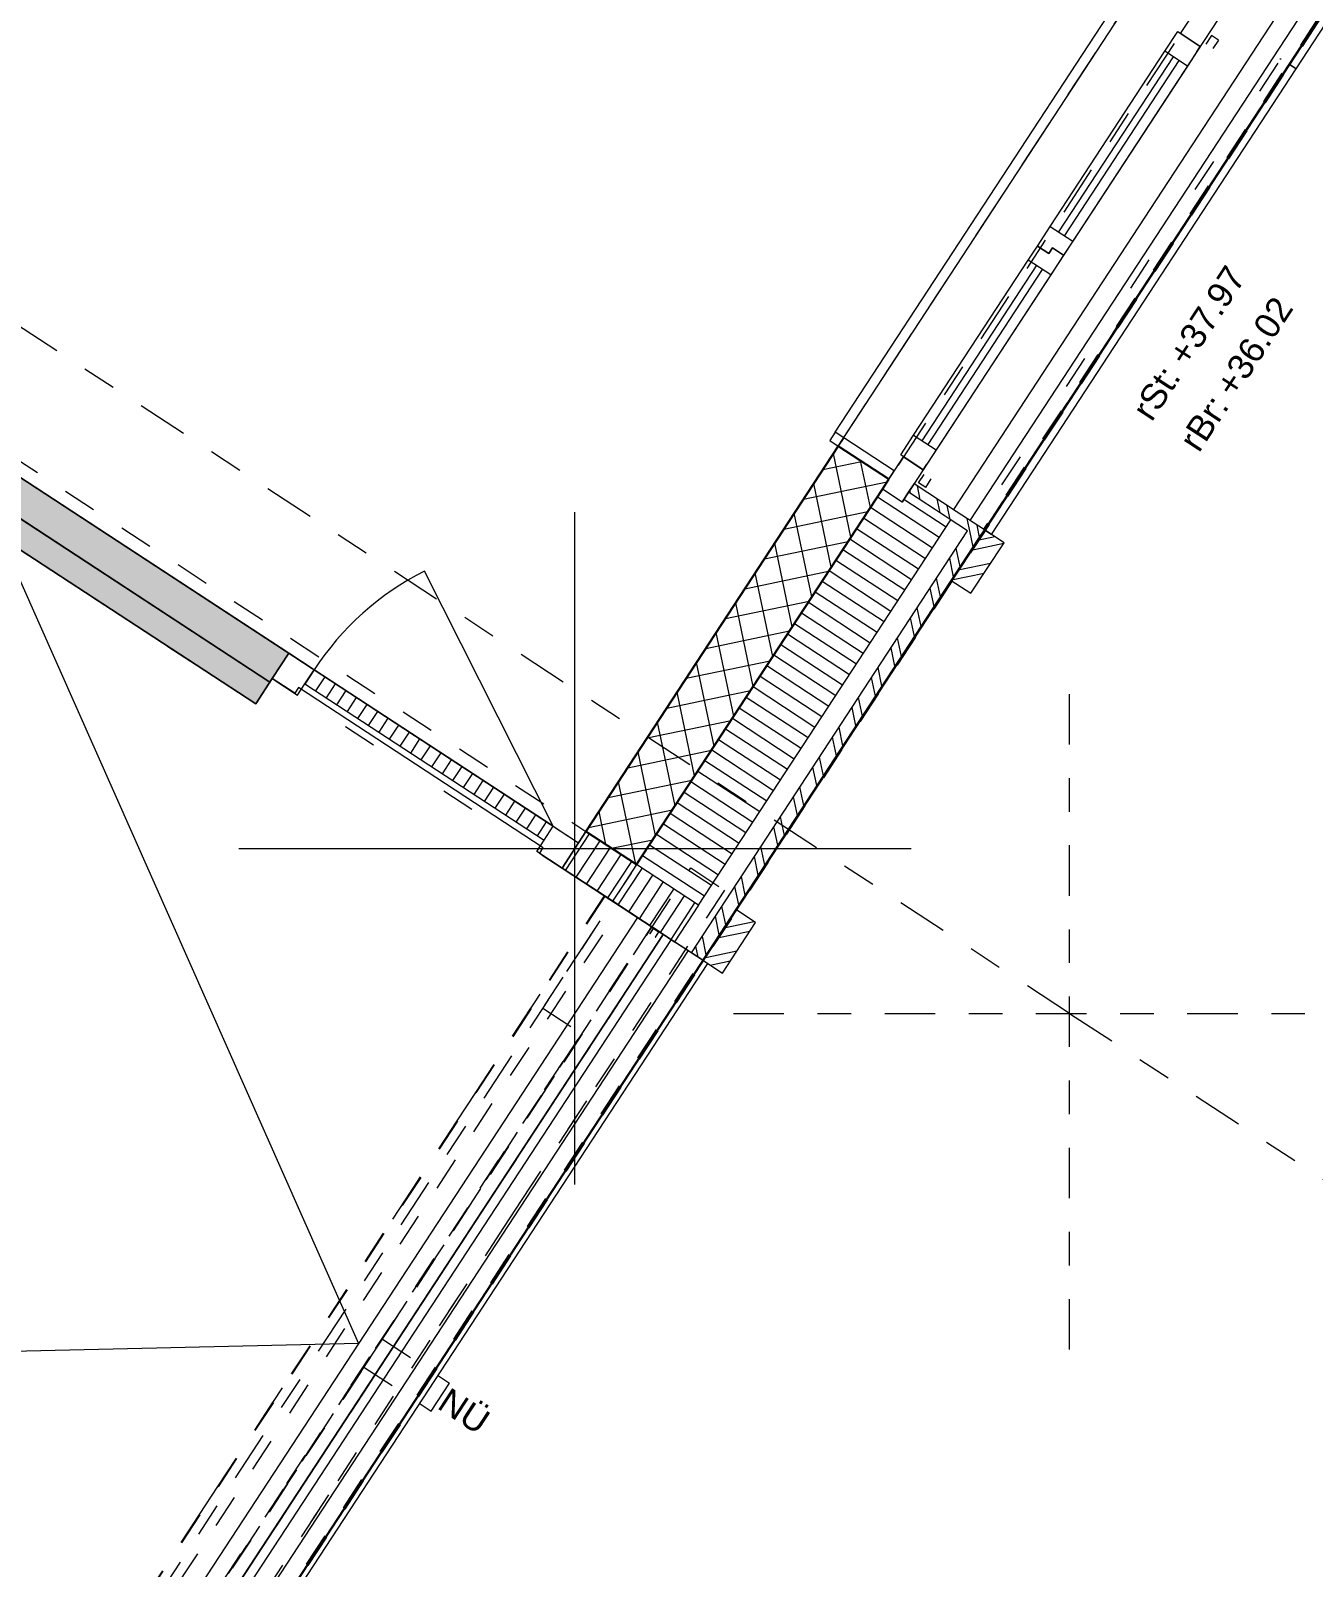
# Model space of a CAD drawing. Header units: metres. Extents: x 2696278.3 to 2696314, y 1245153.2 to 1245192.4.
# Drawn here: x 2696297.289 to 2696301.103, y 1245160.283 to 1245164.854 of the extents above; entities that cross this region are included whole.
import ezdxf

# ---------------------------------------------------------------- set-up
doc = ezdxf.new("R2010")
doc.units = ezdxf.units.M
doc.set_wipeout_variables(frame=1)
doc.header["$PDMODE"] = 2
doc.header["$PDSIZE"] = -2
for name, pattern in [('000_hbf_Punkt 0.5mm', [0.25, 0, -0.25]), ('000_hbf_Strich 2_1mm', [0.15, 0.1, -0.05]), ('000_hbf_Strich 3_1mm Kanten', [0.2, 0.15, -0.05]), ('000_hbf_Strichpunkt 3_1_1mm Achsen', [0.25, 0.15, -0.05, 0, -0.05]), ('Strich 1 für MST 1_200', [0.15, 0.1, -0.05]), ('Strich 2_1mm', [0.15, 0.1, -0.05]), ('Strichpunkt 3_1_1mm Achsen', [5, 3, -1, 0, -1]), ('Strichpunkt für MST 1_20', [0.25, 0.15, -0.05, 0, -0.05]), ('Wipeout_Contour', [10000, 0, -10000])]:
    doc.linetypes.add(name, pattern=pattern)
for name, color, linetype in [('010 Fenster', 7, 'Continuous'), ('010 Türen', 7, 'Continuous'), ('0_C--------KONSTRUKTION GEBÄUDE.3D', 7, 'Continuous'), ('0_C21_Aussenwandkonstruktion.3D', 7, 'Continuous'), ('0_C21_Aussenwandkonstruktion.3D Bauteilschraffuren', 7, 'Continuous'), ('0_C21_Aussenwandkonstruktion.3D Schichttrennlinien', 7, 'Continuous'), ('0_C43_Balkon.3D', 7, 'Continuous'), ('0_D80_Wasser-_ Gas-_ Druckluftanlage.3D', 7, 'Continuous'), ('0_E22_Aussenwärmedämmung.3D', 7, 'Continuous'), ('0_E22_Aussenwärmedämmung.3D Bauteilschraffuren', 7, 'Continuous'), ('0_E23_Fassadenbekleidung.3D', 7, 'Continuous'), ('0_E23_Fassadenbekleidung.3D Bauteilschraffuren', 7, 'Continuous'), ('0_E26_Absturzsicherung.3D', 7, 'Continuous'), ('0_E31_Fenster.3D', 7, 'Continuous'), ('0_E31_Fenster.3D Bauteilschraffuren', 7, 'Continuous'), ('0_E33_Sonnenschutz.3D', 7, 'Continuous'), ('0_E33_Sonnenschutz.3D Bauteilschraffuren', 7, 'Continuous'), ('0_G20_Bodenbelag.3D', 7, 'Continuous'), ('0_I50_Entwässerung', 7, 'Continuous'), ('1_D01_Sichtbar_1_50.V', 7, 'Continuous'), ('1_M01_Achsen.V', 7, 'Continuous'), ('1_R01_Raumstempel.V Kontur', 7, 'Continuous'), ('1_U04_Referenz-Bauperimeter.V', 7, 'Continuous')]:
    doc.layers.add(name, color=color, linetype=linetype)
doc.styles.add('ERSTELLTER_STIL_2', font='arial.ttf')
pattern_1 = [(191.8, (2696295.28941, 1245171.756836), (-0.0153372, 0.07341505), []), (191.8, (2696295.29452, 1245171.732364), (-0.0153372, 0.07341505), [])]
pattern_2 = [(101.8, (2696295.28941, 1245171.756836), (0.07341505, 0.0153372), []), (101.8, (2696295.264935, 1245171.75172), (0.07341505, 0.0153372), [])]

msp = doc.modelspace()

# ---------------------------------------------------------------- hatches: boundary and pattern name
at = {"layer": '0_C21_Aussenwandkonstruktion.3D Bauteilschraffuren', "linetype": 'Continuous', "lineweight": 0, "true_color": 0xffffff}
msp.add_hatch(color=7, dxfattribs=at).paths.add_polyline_path([(2696298.0002, 1245162.9166), (2696297.2421, 1245163.4127), (2696297.1997, 1245163.3478), (2696297.9578, 1245162.8517)])
at = {"layer": '0_E22_Aussenwärmedämmung.3D Bauteilschraffuren', "linetype": 'Continuous', "lineweight": 0, "true_color": 0xffffff}
msp.add_hatch(color=7, dxfattribs=at).paths.add_polyline_path([(2696297.1651, 1245163.463), (2696298.0002, 1245162.9166), (2696298.0564, 1245163.0023), (2696297.2213, 1245163.5488)])
at = {"layer": '0_E31_Fenster.3D Bauteilschraffuren', "linetype": 'Continuous', "lineweight": 0, "true_color": 0xffffff}
h = msp.add_hatch(dxfattribs=at)
h.set_pattern_fill('DÄMMSTOFF__ALLGEMEIN_VER_31', angle=-33.2, style=0, pattern_type=2)
h.set_pattern_definition([(56.8, (2696295.289407, 1245171.756836), (-0.03137866, 0.02053362), [])])
h.paths.add_polyline_path([(2696298.8155, 1245162.4458), (2696298.8429, 1245162.4876), (2696298.1317, 1245162.9531), (2696298.1043, 1245162.9112)])

# ---------------------------------------------------------------- linework, layer by layer
at = {"layer": '010 Fenster', "color": 7, "linetype": 'Strichpunkt 3_1_1mm Achsen', "lineweight": 13}
msp.add_line((2696301.0313, 1245164.7542), (2696301.598, 1245165.6203), dxfattribs=at)
at = {"layer": '010 Fenster', "color": 7, "linetype": 'Continuous', "lineweight": 13}
for p, q in [((2696301.0522, 1245164.7406), (2696301.6189, 1245165.6066)), ((2696299.6816, 1245163.6597), (2696300.544, 1245164.9776)), ((2696300.7088, 1245164.8459), (2696300.7636, 1245164.9296)), ((2696300.8221, 1245164.8912), (2696300.7564, 1245164.7908)), ((2696300.6621, 1245164.7928), (2696300.7004, 1245164.8514)), ((2696300.7004, 1245164.8514), (2696300.7674, 1245164.8076)), ((2696300.7674, 1245164.8076), (2696300.7088, 1245164.8459)), ((2696300.3212, 1245164.2719), (2696300.6621, 1245164.7928)), ((2696300.729, 1245164.749), (2696300.6621, 1245164.7928)), ((2696300.7674, 1245164.8076), (2696300.729, 1245164.749)), ((2696300.7564, 1245164.7908), (2696300.7674, 1245164.8076)), ((2696300.7564, 1245164.7908), (2696299.9542, 1245163.565)), ((2696300.3463, 1245164.2555), (2696300.6872, 1245164.7764)), ((2696300.7039, 1245164.7654), (2696300.3631, 1245164.2445)), ((2696300.729, 1245164.749), (2696300.3882, 1245164.2281)), ((2696301.0522, 1245164.7407), (2696301.0313, 1245164.7543)), ((2696301.0313, 1245164.7542), (2696301.0522, 1245164.7406)), ((2696300.2829, 1245164.2133), (2696300.3212, 1245164.2719)), ((2696300.3212, 1245164.2719), (2696300.3882, 1245164.2281)), ((2696300.2555, 1245164.1715), (2696300.2829, 1245164.2133)), ((2696300.2829, 1245164.2133), (2696300.3164, 1245164.1914)), ((2696300.3164, 1245164.1914), (2696300.2829, 1245164.2133)), ((2696300.3164, 1245164.1914), (2696300.3273, 1245164.2082)), ((2696300.3273, 1245164.2082), (2696300.3164, 1245164.1914)), ((2696300.3273, 1245164.2082), (2696300.3608, 1245164.1863)), ((2696300.3608, 1245164.1863), (2696300.3273, 1245164.2082)), ((2696300.3882, 1245164.2281), (2696300.3608, 1245164.1863)), ((2696299.9147, 1245163.6506), (2696300.2555, 1245164.1715)), ((2696299.9398, 1245163.6342), (2696300.2806, 1245164.1551)), ((2696300.3225, 1245164.1277), (2696300.2555, 1245164.1715)), ((2696300.3608, 1245164.1863), (2696300.3225, 1245164.1277)), ((2696300.2974, 1245164.1441), (2696299.9565, 1245163.6232)), ((2696300.3225, 1245164.1277), (2696299.9816, 1245163.6068)), ((2696299.7067, 1245163.6433), (2696299.6816, 1245163.6597)), ((2696299.8763, 1245163.592), (2696299.9147, 1245163.6506)), ((2696299.9147, 1245163.6506), (2696299.9816, 1245163.6068)), ((2696299.9816, 1245163.6068), (2696299.9433, 1245163.5482)), ((2696299.9433, 1245163.5482), (2696299.8763, 1245163.592)), ((2696299.8847, 1245163.5866), (2696299.9433, 1245163.5482)), ((2696299.9433, 1245163.5482), (2696299.9542, 1245163.565))]:
    msp.add_line(p, q, dxfattribs=at)
at = {"layer": '010 Türen', "color": 7, "linetype": 'Continuous', "lineweight": 13}
for p, q in [((2696298.8429, 1245162.4876), (2696298.4597, 1245163.2463)), ((2696298.0564, 1245163.0023), (2696298.0071, 1245162.927)), ((2696298.0071, 1245162.927), (2696298.0564, 1245163.0023)), ((2696298.0071, 1245162.927), (2696298.0564, 1245163.0023)), ((2696298.1317, 1245162.9531), (2696298.0564, 1245163.0023)), ((2696298.0071, 1245162.927), (2696298.0824, 1245162.8777)), ((2696298.1043, 1245162.9112), (2696298.1317, 1245162.9531)), ((2696298.1317, 1245162.9531), (2696298.1043, 1245162.9112)), ((2696298.8429, 1245162.4876), (2696298.1317, 1245162.9531)), ((2696298.0824, 1245162.8777), (2696298.1043, 1245162.9112)), ((2696298.1043, 1245162.9112), (2696298.8155, 1245162.4458)), ((2696298.8155, 1245162.4458), (2696298.8429, 1245162.4876)), ((2696298.8155, 1245162.4458), (2696298.8429, 1245162.4876)), ((2696298.7936, 1245162.4123), (2696298.8155, 1245162.4458))]:
    msp.add_line(p, q, dxfattribs=at)
msp.add_arc((2696298.8429, 1245162.4876), 0.85, 116.8, 146.8, dxfattribs=at)
at = {"layer": '0_C--------KONSTRUKTION GEBÄUDE.3D', "color": 7, "linetype": '000_hbf_Strich 2_1mm', "lineweight": 13}
for p, q in [((2696298.9961, 1245162.2798), (2696297.337, 1245159.7444)), ((2696299.135, 1245162.1889), (2696297.4759, 1245159.6535))]:
    msp.add_line(p, q, dxfattribs=at)
at = {"layer": '0_C--------KONSTRUKTION GEBÄUDE.3D', "color": 7, "linetype": '000_hbf_Strich 2_1mm', "lineweight": 13, "flags": 128}
for points in [[(2696298.9945, 1245162.2809), (2696297.3353, 1245159.7455)], [(2696298.9945, 1245162.2809), (2696298.9961, 1245162.2798)], [(2696298.9961, 1245162.2798), (2696299.135, 1245162.1889)], [(2696297.4776, 1245159.6524), (2696299.1367, 1245162.1878)], [(2696299.135, 1245162.1889), (2696299.1367, 1245162.1878)]]:
    msp.add_lwpolyline(points, dxfattribs=at)
at = {"layer": '0_C21_Aussenwandkonstruktion.3D', "color": 7, "linetype": 'Continuous', "lineweight": 13}
for p, q in [((2696299.1936, 1245162.1506), (2696297.5345, 1245159.6152)), ((2696299.2438, 1245162.1178), (2696297.5847, 1245159.5824))]:
    msp.add_line(p, q, dxfattribs=at)
at = {"layer": '0_C21_Aussenwandkonstruktion.3D', "color": 7, "linetype": 'Continuous', "lineweight": 13, "flags": 128}
for points in [[(2696298.0002, 1245162.9166), (2696297.2421, 1245163.4127)], [(2696297.1997, 1245163.3478), (2696297.9578, 1245162.8517)], [(2696297.9578, 1245162.8517), (2696298.0002, 1245162.9166)], [(2696299.0932, 1245162.2163), (2696297.434, 1245159.6809)], [(2696299.0932, 1245162.2163), (2696299.1936, 1245162.1506)], [(2696299.1936, 1245162.1506), (2696299.2438, 1245162.1178)]]:
    msp.add_lwpolyline(points, dxfattribs=at)
at = {"layer": '0_C43_Balkon.3D', "color": 253, "linetype": 'Continuous', "lineweight": 13, "true_color": 0xacacac}
for p, q in [((2696297.1997, 1245163.3478), (2696298.2634, 1245160.9487)), ((2696298.2634, 1245160.9487), (2696295.5899, 1245160.8877))]:
    msp.add_line(p, q, dxfattribs=at)
at = {"layer": '0_C43_Balkon.3D', "color": 255, "linetype": 'Wipeout_Contour', "lineweight": 0, "flags": 128}
msp.add_lwpolyline([(2696297.4692, 1245159.6579), (2696295.5899, 1245160.8877), (2696297.1997, 1245163.3478), (2696297.9578, 1245162.8517), (2696298.0564, 1245163.0023), (2696298.9182, 1245162.4383), (2696298.8689, 1245162.363), (2696299.1283, 1245162.1933)], close=True, dxfattribs=at)
at = {"layer": '0_D80_Wasser-_ Gas-_ Druckluftanlage.3D', "color": 7, "linetype": 'Strich 2_1mm', "lineweight": 13}
for p, q in [((2696298.2798, 1245160.8783), (2696298.3345, 1245160.962)), ((2696298.3345, 1245160.962), (2696298.5345, 1245160.8311)), ((2696298.2798, 1245160.8783), (2696298.4798, 1245160.7474)), ((2696298.4798, 1245160.7474), (2696298.5345, 1245160.8311))]:
    msp.add_line(p, q, dxfattribs=at)
at = {"layer": '0_E22_Aussenwärmedämmung.3D', "color": 7, "linetype": 'Continuous', "lineweight": 13, "flags": 128}
for points in [[(2696298.0564, 1245163.0023), (2696297.2213, 1245163.5488)], [(2696297.1651, 1245163.463), (2696298.0002, 1245162.9166)], [(2696298.0002, 1245162.9166), (2696298.0564, 1245163.0023)]]:
    msp.add_lwpolyline(points, dxfattribs=at)
at = {"layer": '0_E22_Aussenwärmedämmung.3D', "color": 255, "linetype": '000_hbf_Punkt 0.5mm', "lineweight": 0, "flags": 128}
msp.add_lwpolyline([(2696297.9578, 1245162.8517), (2696298.0071, 1245162.927), (2696298.8689, 1245162.363), (2696299.2371, 1245162.1221), (2696297.578, 1245159.5867), (2696295.5899, 1245160.8877), (2696297.1997, 1245163.3478)], close=True, dxfattribs=at)
for points in [[(2696297.1997, 1245163.3478), (2696297.9578, 1245162.8517)], [(2696297.9578, 1245162.8517), (2696298.0564, 1245163.0023)], [(2696298.0564, 1245163.0023), (2696298.9182, 1245162.4383)], [(2696298.9182, 1245162.4383), (2696298.869, 1245162.363)], [(2696298.869, 1245162.363), (2696299.1348, 1245162.1891)], [(2696298.9945, 1245162.2809), (2696297.3353, 1245159.7455)], [(2696298.9945, 1245162.2809), (2696299.1348, 1245162.1891)], [(2696297.4757, 1245159.6537), (2696299.1348, 1245162.1891)], [(2696299.1348, 1245162.1891), (2696299.1348, 1245162.1891)]]:
    msp.add_lwpolyline(points, dxfattribs=at)
at = {"layer": '0_E26_Absturzsicherung.3D', "color": 7, "linetype": 'Continuous', "lineweight": 13, "flags": 128}
for points in [[(2696301.506, 1245165.6805), (2696300.0331, 1245163.4297)], [(2696300.0833, 1245163.3968), (2696301.5562, 1245165.6477)], [(2696300.0331, 1245163.4297), (2696300.0833, 1245163.3968)]]:
    msp.add_lwpolyline(points, dxfattribs=at)
at = {"layer": '0_E31_Fenster.3D', "color": 7, "linetype": 'Continuous', "lineweight": 13}
msp.add_line((2696298.0071, 1245162.927), (2696298.0564, 1245163.0023), dxfattribs=at)
at = {"layer": '0_E33_Sonnenschutz.3D', "color": 7, "linetype": 'Strichpunkt für MST 1_20', "lineweight": 13}
for p, q in [((2696300.8004, 1245164.8397), (2696300.7839, 1245164.8146)), ((2696300.8213, 1245164.826), (2696300.8004, 1245164.8397)), ((2696300.8213, 1245164.826), (2696300.8049, 1245164.8009))]:
    msp.add_line(p, q, dxfattribs=at)
at = {"layer": '0_G20_Bodenbelag.3D', "color": 255, "linetype": 'Wipeout_Contour', "lineweight": 18, "flags": 128}
msp.add_lwpolyline([(2696295.1929, 1245164.918), (2696295.2766, 1245164.8632), (2696295.2574, 1245164.8339), (2696298.0564, 1245163.0023), (2696298.9182, 1245162.4383), (2696300.5938, 1245164.9988), (2696299.7654, 1245165.5409), (2696296.9329, 1245167.3944), (2696295.7913, 1245165.6498), (2696295.7076, 1245165.7045)], close=True, dxfattribs=at)
at = {"layer": '0_I50_Entwässerung', "color": 7, "linetype": '000_hbf_Strich 2_1mm', "lineweight": 13, "flags": 128}
msp.add_lwpolyline([(2696299.1702, 1245162.1659), (2696297.5138, 1245159.6347), (2696297.3883, 1245159.7168), (2696299.0447, 1245162.248)], close=True, dxfattribs=at)
at = {"layer": '1_M01_Achsen.V', "color": 7, "linetype": '000_hbf_Strichpunkt 3_1_1mm Achsen', "lineweight": 13}
msp.add_line((2696300.3787, 1245161.9308), (2696302.0522, 1245160.8357), dxfattribs=at)
msp.add_line((2696300.3787, 1245161.9308), (2696302.0522, 1245160.8357), dxfattribs=at)
msp.add_point((2696300.3787, 1245161.9308), dxfattribs=at)
msp.add_point((2696300.3787, 1245161.9308), dxfattribs=at)
msp.add_point((2696300.3787, 1245161.9308), dxfattribs=at)
msp.add_point((2696300.3787, 1245161.9308), dxfattribs=at)
at = {"layer": '1_R01_Raumstempel.V Kontur', "color": 21, "linetype": 'Continuous', "lineweight": 0, "true_color": 0xffa8a8, "flags": 128}
msp.add_lwpolyline([(2696296.9247, 1245167.3819), (2696296.6751, 1245167.0004), (2696295.8269, 1245165.7042), (2696295.7432, 1245165.7589), (2696295.2285, 1245164.9724), (2696295.3121, 1245164.9176), (2696295.2574, 1245164.8339), (2696298.9182, 1245162.4383), (2696300.5856, 1245164.9863), (2696300.501, 1245165.0416), (2696300.5558, 1245165.1253), (2696299.7692, 1245165.64), (2696299.7145, 1245165.5563)], close=True, dxfattribs=at)

# ---------------------------------------------------------------- texts
at = {"layer": '010 Fenster', "color": 7, "lineweight": 13, "char_height": 0.075, "attachment_point": 1, "rotation": 56.8, "style": 'ERSTELLTER_STIL_2'}
for s, insert in [('\\A1;{\\pql;\\fArial|b0|i0|c0|p0;\\W1.000000;+37.97}', (2696300.6665, 1245163.8917)), ('\\A1;{\\pql;\\fArial|b0|i0|c0|p0;\\W1.000000;+36.02}', (2696300.807, 1245163.7997)), ('\\A1;{\\pql;\\fArial|b0|i0|c0|p0;\\W1.000000;rSt:}', (2696300.5602, 1245163.7291)), ('\\A1;{\\pql;\\fArial|b0|i0|c0|p0;\\W1.000000;rBr:}', (2696300.7006, 1245163.6372))]:
    msp.add_mtext(s, dxfattribs=dict(at, insert=insert))

# ---------------------------------------------------------------- next in the draw order: wipeouts: each hides what was drawn before it
at = {"color": 254, "linetype": 'Wipeout_Contour', "lineweight": 0, "ltscale": 40.898628}
msp.add_wipeout([(2696299.6984, 1245162.7166), (2696299.6733, 1245162.733), (2696299.3448, 1245162.2309), (2696299.3699, 1245162.2145)], dxfattribs=at).dxf.layer = '0_E23_Fassadenbekleidung.3D Bauteilschraffuren'

# ---------------------------------------------------------------- next in the draw order: linework, layer by layer
at = {"layer": '0_E23_Fassadenbekleidung.3D', "color": 253, "linetype": 'Continuous', "lineweight": 13, "true_color": 0xacacac, "flags": 128}
msp.add_lwpolyline([(2696299.6984, 1245162.7166), (2696299.6733, 1245162.733), (2696299.3448, 1245162.2309), (2696299.3699, 1245162.2145)], close=True, dxfattribs=at)

# ---------------------------------------------------------------- next in the draw order: wipeouts: each hides what was drawn before it
at = {"color": 254, "linetype": 'Wipeout_Contour', "lineweight": 0, "ltscale": 39.642108}
msp.add_wipeout([(2696300.0379, 1245163.2353), (2696300.0128, 1245163.2518), (2696299.6788, 1245162.7413), (2696299.7039, 1245162.7249)], dxfattribs=at).dxf.layer = '0_E23_Fassadenbekleidung.3D Bauteilschraffuren'
at = {"color": 254, "linetype": 'Wipeout_Contour', "lineweight": 0, "ltscale": 41.820861}
msp.add_wipeout([(2696299.3859, 1245162.2399), (2696299.2873, 1245162.0892), (2696299.3459, 1245162.0509), (2696299.4445, 1245162.2015)], dxfattribs=at).dxf.layer = '0_E23_Fassadenbekleidung.3D Bauteilschraffuren'

# ---------------------------------------------------------------- next in the draw order: hatches: boundary and pattern name
at = {"layer": '0_E23_Fassadenbekleidung.3D Bauteilschraffuren', "linetype": 'Continuous', "lineweight": 0, "true_color": 0x000000}
h = msp.add_hatch(dxfattribs=at)
h.set_pattern_fill('NATURSTEIN__ALLGEMEIN__G_C6', color=18, angle=-33.2, style=0, pattern_type=2)
h.set_pattern_definition(pattern_1)
h.paths.add_polyline_path([(2696299.3859, 1245162.2399), (2696299.2873, 1245162.0892), (2696299.3459, 1245162.0509), (2696299.4445, 1245162.2015)])

# ---------------------------------------------------------------- next in the draw order: linework, layer by layer
at = {"layer": '0_C21_Aussenwandkonstruktion.3D', "color": 7, "linetype": 'Continuous', "lineweight": 13, "flags": 128}
for points in [[(2696299.2438, 1245162.1178), (2696299.2982, 1245162.0822)], [(2696297.6432, 1245159.544), (2696299.3023, 1245162.0794)], [(2696299.2982, 1245162.0822), (2696299.3023, 1245162.0794)]]:
    msp.add_lwpolyline(points, dxfattribs=at)
at = {"layer": '0_E23_Fassadenbekleidung.3D', "color": 253, "linetype": 'Continuous', "lineweight": 13, "true_color": 0xacacac, "flags": 128}
msp.add_lwpolyline([(2696300.0379, 1245163.2353), (2696300.0128, 1245163.2518), (2696299.6788, 1245162.7413), (2696299.7039, 1245162.7249)], close=True, dxfattribs=at)
at = {"layer": '0_E23_Fassadenbekleidung.3D', "color": 7, "linetype": 'Continuous', "lineweight": 13, "flags": 128}
for points in [[(2696299.3859, 1245162.2399), (2696299.2873, 1245162.0892)], [(2696299.4445, 1245162.2015), (2696299.3859, 1245162.2399)], [(2696299.3459, 1245162.0509), (2696299.4445, 1245162.2015)], [(2696299.2873, 1245162.0892), (2696299.3459, 1245162.0509)]]:
    msp.add_lwpolyline(points, dxfattribs=at)

# ---------------------------------------------------------------- next in the draw order: wipeouts: each hides what was drawn before it
at = {"color": 254, "linetype": 'Wipeout_Contour', "lineweight": 0, "ltscale": 39.077373}
msp.add_wipeout([(2696300.1251, 1245163.3695), (2696300.0265, 1245163.2189), (2696300.0851, 1245163.1805), (2696300.1837, 1245163.3311)], dxfattribs=at).dxf.layer = '0_E23_Fassadenbekleidung.3D Bauteilschraffuren'
at = {"color": 254, "linetype": 'Wipeout_Contour', "lineweight": 0, "ltscale": 40.788203}
msp.add_wipeout([(2696298.8689, 1245162.363), (2696299.2037, 1245162.144), (2696299.2748, 1245162.2528), (2696298.9401, 1245162.4718)], dxfattribs=at).dxf.layer = '0_E23_Fassadenbekleidung.3D Bauteilschraffuren'

# ---------------------------------------------------------------- next in the draw order: hatches: boundary and pattern name
at = {"layer": '0_E23_Fassadenbekleidung.3D Bauteilschraffuren', "linetype": 'Continuous', "lineweight": 0, "true_color": 0x000000}
h = msp.add_hatch(dxfattribs=at)
h.set_pattern_fill('NATURSTEIN__ALLGEMEIN__G_C6', color=18, angle=-33.2, style=0, pattern_type=2)
h.set_pattern_definition(pattern_1)
h.paths.add_polyline_path([(2696300.1251, 1245163.3695), (2696300.0265, 1245163.2189), (2696300.0851, 1245163.1805), (2696300.1837, 1245163.3311)])
h = msp.add_hatch(dxfattribs=at)
h.set_pattern_fill('DÄMMSTOFF__ALLGEMEIN_VER_31', color=18, angle=-33.2, style=0, pattern_type=2)
h.set_pattern_definition([(236.8, (2696298.86895, 1245162.363033), (-0.0313787, 0.0205336), [])])
h.paths.add_polyline_path([(2696298.8689, 1245162.363), (2696299.2037, 1245162.144), (2696299.2748, 1245162.2528), (2696298.9401, 1245162.4718)])

# ---------------------------------------------------------------- next in the draw order: linework, layer by layer
at = {"layer": '0_C21_Aussenwandkonstruktion.3D', "color": 255, "linetype": '000_hbf_Punkt 0.5mm', "lineweight": 0, "flags": 128}
for points in [[(2696301.5729, 1245165.6367), (2696301.0062, 1245164.7708), (2696301.0062, 1245164.7707), (2696300.1, 1245163.3859)], [(2696300.1251, 1245163.3695), (2696301.0313, 1245164.7542), (2696301.0313, 1245164.7543), (2696301.598, 1245165.6203)], [(2696300.1, 1245163.3859), (2696300.1, 1245163.3859)], [(2696300.1, 1245163.3859), (2696300.1251, 1245163.3695)]]:
    msp.add_lwpolyline(points, dxfattribs=at)
at = {"layer": '0_C21_Aussenwandkonstruktion.3D', "color": 7, "linetype": 'Continuous', "lineweight": 5, "flags": 128}
msp.add_lwpolyline([(2696300.1251, 1245163.3695), (2696300.1251, 1245163.3695)], dxfattribs=at)
at = {"layer": '0_E23_Fassadenbekleidung.3D', "color": 7, "linetype": 'Continuous', "lineweight": 13, "flags": 128}
for points in [[(2696300.1251, 1245163.3695), (2696300.0265, 1245163.2189)], [(2696300.0851, 1245163.1805), (2696300.1837, 1245163.3311)], [(2696300.1837, 1245163.3311), (2696300.1251, 1245163.3695)], [(2696300.0265, 1245163.2189), (2696300.0851, 1245163.1805)]]:
    msp.add_lwpolyline(points, dxfattribs=at)
at = {"layer": '0_E23_Fassadenbekleidung.3D', "color": 7, "linetype": 'Continuous', "lineweight": 5, "flags": 128}
msp.add_lwpolyline([(2696298.8689, 1245162.363), (2696299.2037, 1245162.144), (2696299.2748, 1245162.2528), (2696298.9401, 1245162.4718)], close=True, dxfattribs=at)
at = {"layer": '0_E26_Absturzsicherung.3D', "color": 7, "linetype": 'Continuous', "lineweight": 13}
msp.add_line((2696299.1702, 1245162.1659), (2696297.5111, 1245159.6305), dxfattribs=at)
at = {"layer": '1_U04_Referenz-Bauperimeter.V', "color": 12, "linetype": 'Strich 1 für MST 1_200', "lineweight": 50, "true_color": 0xc4000b}
msp.add_lwpolyline([(2696296.971, 1245189.598), (2696311.197, 1245180.29), (2696295.319, 1245156.023), (2696281.093, 1245165.331)], close=True, dxfattribs=at)
at = {"layer": '1_U04_Referenz-Bauperimeter.V', "color": 32, "linetype": 'Continuous', "lineweight": 25, "true_color": 0xe66900}
msp.add_lwpolyline([(2696296.971, 1245189.598), (2696311.197, 1245180.29), (2696295.319, 1245156.023), (2696281.093, 1245165.331)], close=True, dxfattribs=at)

# ---------------------------------------------------------------- next in the draw order: wipeouts: each hides what was drawn before it
at = {"color": 254, "linetype": 'Wipeout_Contour', "lineweight": 0, "ltscale": 40.361343}
msp.add_wipeout([(2696300.0752, 1245163.3663), (2696299.2539, 1245162.1112), (2696299.2873, 1245162.0893), (2696300.1087, 1245163.3444)], dxfattribs=at).dxf.layer = '0_C21_Aussenwandkonstruktion.3D Bauteilschraffuren'

# ---------------------------------------------------------------- next in the draw order: hatches: boundary and pattern name
at = {"layer": '0_C21_Aussenwandkonstruktion.3D Bauteilschraffuren', "linetype": 'Continuous', "lineweight": 0, "true_color": 0x000000}
h = msp.add_hatch(dxfattribs=at)
h.set_pattern_fill('NATURSTEIN__ALLGEMEIN_0001', color=18, angle=-33.2, style=0, pattern_type=2)
h.set_pattern_definition(pattern_2)
h.paths.add_polyline_path([(2696300.0752, 1245163.3663), (2696299.2539, 1245162.1112), (2696299.2873, 1245162.0893), (2696300.1087, 1245163.3444)])

# ---------------------------------------------------------------- next in the draw order: linework, layer by layer
at = {"layer": '010 Fenster', "color": 7, "linetype": 'Continuous', "lineweight": 5}
msp.add_line((2696299.2873, 1245162.0893), (2696299.2539, 1245162.1112), dxfattribs=at)
at = {"layer": '0_C21_Aussenwandkonstruktion.3D', "color": 7, "linetype": 'Continuous', "lineweight": 5}
msp.add_line((2696299.2873, 1245162.0893), (2696299.2539, 1245162.1112), dxfattribs=at)

# ---------------------------------------------------------------- next in the draw order: wipeouts: each hides what was drawn before it
at = {"color": 254, "linetype": 'Wipeout_Contour', "lineweight": 0, "ltscale": 58.453075}
msp.add_wipeout([(2696299.8217, 1245163.4903), (2696299.0908, 1245162.3733), (2696299.2748, 1245162.2528), (2696300.025, 1245163.3992), (2696299.8995, 1245163.4813), (2696299.8803, 1245163.452)], dxfattribs=at).dxf.layer = '0_C21_Aussenwandkonstruktion.3D Bauteilschraffuren'

# ---------------------------------------------------------------- next in the draw order: hatches: boundary and pattern name
at = {"layer": '0_C21_Aussenwandkonstruktion.3D Bauteilschraffuren', "linetype": 'Continuous', "lineweight": 0, "true_color": 0x000000}
h = msp.add_hatch(dxfattribs=at)
h.set_pattern_fill('DÄMMSTOFF__ALLGEMEIN_VER_31', color=18, angle=-33.2, style=0, pattern_type=2)
h.set_pattern_definition([(146.8, (2696295.289407, 1245171.756836), (0.02053362, 0.03137866), [])])
h.paths.add_polyline_path([(2696299.8217, 1245163.4903), (2696299.0908, 1245162.3733), (2696299.2748, 1245162.2528), (2696300.025, 1245163.3992), (2696299.8995, 1245163.4813), (2696299.8803, 1245163.452)])

# ---------------------------------------------------------------- next in the draw order: wipeouts: each hides what was drawn before it
at = {"color": 254, "linetype": 'Wipeout_Contour', "lineweight": 0, "ltscale": 47.654917}
msp.add_wipeout([(2696299.8409, 1245163.5196), (2696299.6903, 1245163.6182), (2696298.9401, 1245162.4718), (2696299.0908, 1245162.3733), (2696299.8217, 1245163.4903)], dxfattribs=at).dxf.layer = '0_C21_Aussenwandkonstruktion.3D Bauteilschraffuren'
at = {"color": 254, "linetype": 'Wipeout_Contour', "lineweight": 0, "ltscale": 38.372764}
msp.add_wipeout([(2696300.1087, 1245163.3444), (2696300.1251, 1245163.3695), (2696299.9159, 1245163.5064), (2696299.8995, 1245163.4813)], dxfattribs=at).dxf.layer = '0_C21_Aussenwandkonstruktion.3D Bauteilschraffuren'

# ---------------------------------------------------------------- next in the draw order: hatches: boundary and pattern name
at = {"layer": '0_C21_Aussenwandkonstruktion.3D Bauteilschraffuren', "linetype": 'Continuous', "lineweight": 0, "true_color": 0x000000}
h = msp.add_hatch(dxfattribs=at)
h.set_pattern_fill('BETON_0001', color=18, angle=-33.2, style=0, pattern_type=2)
h.set_pattern_definition([(101.8, (2696295.28941, 1245171.756836), (0.07341505, 0.0153372), []), (191.8, (2696295.28941, 1245171.756836), (-0.0153372, 0.07341505), [])])
h.paths.add_polyline_path([(2696299.8409, 1245163.5196), (2696299.6903, 1245163.6182), (2696298.9401, 1245162.4718), (2696299.0908, 1245162.3733), (2696299.8217, 1245163.4903)])
h = msp.add_hatch(dxfattribs=at)
h.set_pattern_fill('NATURSTEIN__ALLGEMEIN_0001', color=18, angle=-33.2, style=0, pattern_type=2)
h.set_pattern_definition(pattern_2)
h.paths.add_polyline_path([(2696300.1087, 1245163.3444), (2696300.1251, 1245163.3695), (2696299.9159, 1245163.5064), (2696299.8995, 1245163.4813)])

# ---------------------------------------------------------------- next in the draw order: linework, layer by layer
at = {"layer": '010 Fenster', "color": 7, "linetype": '000_hbf_Strich 3_1mm Kanten', "lineweight": 13}
msp.add_line((2696299.6903, 1245163.6182), (2696300.5856, 1245164.9863), dxfattribs=at)
at = {"layer": '010 Fenster', "color": 7, "linetype": 'Strichpunkt 3_1_1mm Achsen', "lineweight": 13}
msp.add_line((2696300.1251, 1245163.3695), (2696301.0313, 1245164.7543), dxfattribs=at)
at = {"layer": '010 Fenster', "color": 7, "linetype": 'Continuous', "lineweight": 13}
for p, q in [((2696300.146, 1245163.3558), (2696301.0522, 1245164.7407)), ((2696299.6816, 1245163.6597), (2696299.6652, 1245163.6346)), ((2696299.6652, 1245163.6346), (2696299.6903, 1245163.6182)), ((2696299.7067, 1245163.6433), (2696299.6903, 1245163.6182)), ((2696299.6903, 1245163.6182), (2696299.7067, 1245163.6433)), ((2696299.6903, 1245163.6182), (2696299.8409, 1245163.5196)), ((2696299.8573, 1245163.5447), (2696299.7067, 1245163.6433)), ((2696299.8217, 1245163.4903), (2696299.8847, 1245163.5866)), ((2696299.9542, 1245163.565), (2696299.8803, 1245163.452)), ((2696299.8409, 1245163.5196), (2696299.8573, 1245163.5447)), ((2696299.8803, 1245163.452), (2696299.8217, 1245163.4903)), ((2696299.8803, 1245163.452), (2696299.8217, 1245163.4903)), ((2696299.8803, 1245163.452), (2696299.8995, 1245163.4813)), ((2696299.8803, 1245163.452), (2696299.8995, 1245163.4813)), ((2696300.1251, 1245163.3695), (2696300.146, 1245163.3558))]:
    msp.add_line(p, q, dxfattribs=at)
at = {"layer": '010 Fenster', "color": 7, "linetype": 'Continuous', "lineweight": 25}
for p, q in [((2696299.8409, 1245163.5196), (2696299.6903, 1245163.6182)), ((2696299.8409, 1245163.5196), (2696299.6903, 1245163.6182)), ((2696299.8217, 1245163.4903), (2696299.8409, 1245163.5196)), ((2696299.8217, 1245163.4903), (2696299.8409, 1245163.5196))]:
    msp.add_line(p, q, dxfattribs=at)
at = {"layer": '010 Fenster', "color": 7, "linetype": 'Continuous', "lineweight": 5}
for p, q in [((2696299.8995, 1245163.4813), (2696299.9159, 1245163.5064)), ((2696299.8995, 1245163.4813), (2696299.9159, 1245163.5064)), ((2696300.0414, 1245163.4243), (2696299.9159, 1245163.5064)), ((2696300.0916, 1245163.3914), (2696300.0414, 1245163.4243)), ((2696300.1251, 1245163.3695), (2696300.0916, 1245163.3914))]:
    msp.add_line(p, q, dxfattribs=at)
at = {"layer": '0_C21_Aussenwandkonstruktion.3D', "color": 7, "linetype": 'Continuous', "lineweight": 25}
for p, q in [((2696299.8409, 1245163.5196), (2696299.6903, 1245163.6182)), ((2696299.8217, 1245163.4903), (2696299.8409, 1245163.5196))]:
    msp.add_line(p, q, dxfattribs=at)
at = {"layer": '0_C21_Aussenwandkonstruktion.3D', "color": 7, "linetype": 'Continuous', "lineweight": 13}
for q in [(2696299.8217, 1245163.4903), (2696299.8995, 1245163.4813)]:
    msp.add_line((2696299.8803, 1245163.452), q, dxfattribs=at)
at = {"layer": '0_C21_Aussenwandkonstruktion.3D', "color": 7, "linetype": 'Continuous', "lineweight": 5}
for p, q in [((2696299.8995, 1245163.4813), (2696299.9159, 1245163.5064)), ((2696300.0414, 1245163.4243), (2696299.9159, 1245163.5064)), ((2696300.0916, 1245163.3914), (2696300.0414, 1245163.4243)), ((2696300.1251, 1245163.3695), (2696300.0916, 1245163.3914)), ((2696300.1087, 1245163.3444), (2696300.1251, 1245163.3695))]:
    msp.add_line(p, q, dxfattribs=at)
at = {"layer": '0_C21_Aussenwandkonstruktion.3D Schichttrennlinien', "color": 7, "linetype": 'Continuous', "lineweight": 5}
msp.add_line((2696300.0752, 1245163.3663), (2696299.8995, 1245163.4813), dxfattribs=at)
at = {"layer": '0_E33_Sonnenschutz.3D', "color": 7, "linetype": 'Strichpunkt für MST 1_20', "lineweight": 13}
for p, q in [((2696299.9297, 1245163.5093), (2696299.9462, 1245163.5344)), ((2696299.9507, 1245163.4956), (2696299.9671, 1245163.5207)), ((2696299.9507, 1245163.4956), (2696299.9297, 1245163.5093))]:
    msp.add_line(p, q, dxfattribs=at)

# ---------------------------------------------------------------- next in the draw order: wipeouts: each hides what was drawn before it
at = {"color": 254, "linetype": 'Wipeout_Contour', "lineweight": 0, "ltscale": 51.19108}
msp.add_wipeout([(2696299.2748, 1245162.2528), (2696298.9401, 1245162.4718), (2696298.9073, 1245162.4216), (2696298.869, 1245162.363), (2696299.2037, 1245162.144)], dxfattribs=at).dxf.layer = '0_C21_Aussenwandkonstruktion.3D Bauteilschraffuren'

# ---------------------------------------------------------------- next in the draw order: hatches: boundary and pattern name
at = {"layer": '0_C21_Aussenwandkonstruktion.3D Bauteilschraffuren', "linetype": 'Continuous', "lineweight": 0, "true_color": 0x000000}
h = msp.add_hatch(dxfattribs=at)
h.set_pattern_fill('DÄMMSTOFF__ALLGEMEIN_VER_31', color=18, angle=-33.2, style=0, pattern_type=2)
h.set_pattern_definition([(236.8, (2696298.457777, 1245160.82156), (0.03137866, -0.0205336), [])])
h.paths.add_polyline_path([(2696299.2748, 1245162.2528), (2696298.9401, 1245162.4718), (2696298.9073, 1245162.4216), (2696298.869, 1245162.363), (2696299.2037, 1245162.144)])
at = {"layer": '0_E33_Sonnenschutz.3D Bauteilschraffuren', "linetype": 'Continuous', "lineweight": 0, "true_color": 0x000000}
msp.add_hatch(color=18, dxfattribs=at).paths.add_polyline_path([(2696299.1576, 1245162.1741), (2696299.1409, 1245162.1851), (2696299.13, 1245162.1683), (2696299.1308, 1245162.1678), (2696299.1412, 1245162.1837), (2696299.1563, 1245162.1738), (2696299.1458, 1245162.1579), (2696299.1467, 1245162.1574)])

# ---------------------------------------------------------------- next in the draw order: linework, layer by layer
at = {"layer": '010 Fenster', "color": 7, "linetype": 'Continuous', "lineweight": 13}
msp.add_line((2696298.9073, 1245162.4216), (2696298.869, 1245162.363), dxfattribs=at)
at = {"layer": '010 Fenster', "color": 7, "linetype": 'Continuous', "lineweight": 5}
for p, q in [((2696299.0196, 1245162.2645), (2696298.869, 1245162.363)), ((2696299.2037, 1245162.144), (2696299.0196, 1245162.2645)), ((2696299.2539, 1245162.1112), (2696299.2037, 1245162.144))]:
    msp.add_line(p, q, dxfattribs=at)
at = {"layer": '010 Türen', "color": 7, "linetype": 'Continuous', "lineweight": 13}
for p, q in [((2696298.8429, 1245162.4876), (2696298.9182, 1245162.4383)), ((2696298.9182, 1245162.4383), (2696298.8689, 1245162.363)), ((2696298.8689, 1245162.363), (2696298.9182, 1245162.4383)), ((2696298.8689, 1245162.363), (2696298.9182, 1245162.4383)), ((2696298.8689, 1245162.363), (2696298.7936, 1245162.4123))]:
    msp.add_line(p, q, dxfattribs=at)
at = {"layer": '0_C21_Aussenwandkonstruktion.3D', "color": 7, "linetype": 'Continuous', "lineweight": 13}
msp.add_line((2696298.9073, 1245162.4216), (2696298.869, 1245162.363), dxfattribs=at)
at = {"layer": '0_C21_Aussenwandkonstruktion.3D', "color": 7, "linetype": 'Continuous', "lineweight": 5}
for p, q in [((2696299.0196, 1245162.2645), (2696298.869, 1245162.363)), ((2696299.2037, 1245162.144), (2696299.0196, 1245162.2645)), ((2696299.2539, 1245162.1112), (2696299.2037, 1245162.144))]:
    msp.add_line(p, q, dxfattribs=at)
at = {"layer": '0_C21_Aussenwandkonstruktion.3D', "color": 7, "linetype": 'Continuous', "lineweight": 25, "flags": 128}
msp.add_lwpolyline([(2696299.6903, 1245163.6182), (2696298.9401, 1245162.4718)], dxfattribs=at)
at = {"layer": '0_C21_Aussenwandkonstruktion.3D', "color": 7, "linetype": 'Continuous', "lineweight": 5, "flags": 128}
msp.add_lwpolyline([(2696299.2873, 1245162.0893), (2696300.1087, 1245163.3444)], dxfattribs=at)
at = {"layer": '0_C21_Aussenwandkonstruktion.3D', "color": 7, "linetype": 'Continuous', "lineweight": 13}
msp.add_point((2696298.9073, 1245162.4216), dxfattribs=at)
at = {"layer": '0_C21_Aussenwandkonstruktion.3D Schichttrennlinien', "color": 7, "linetype": 'Continuous', "lineweight": 25}
for q in [(2696299.8217, 1245163.4903), (2696298.9401, 1245162.4718)]:
    msp.add_line((2696299.0908, 1245162.3733), q, dxfattribs=at)
at = {"layer": '0_C21_Aussenwandkonstruktion.3D Schichttrennlinien', "color": 7, "linetype": 'Continuous', "lineweight": 5}
for p, q in [((2696299.2748, 1245162.2528), (2696300.025, 1245163.3992)), ((2696299.2539, 1245162.1112), (2696300.0752, 1245163.3663)), ((2696299.2748, 1245162.2528), (2696299.0908, 1245162.3733)), ((2696299.2748, 1245162.2528), (2696299.2037, 1245162.144))]:
    msp.add_line(p, q, dxfattribs=at)
at = {"layer": '0_C21_Aussenwandkonstruktion.3D Schichttrennlinien', "color": 7, "linetype": 'Continuous', "lineweight": 13}
msp.add_line((2696298.9401, 1245162.4718), (2696298.9073, 1245162.4216), dxfattribs=at)
at = {"layer": '0_C43_Balkon.3D', "color": 7, "linetype": '000_hbf_Strich 2_1mm', "lineweight": 13}
msp.add_lwpolyline([(2696299.1367, 1245162.1878), (2696299.2517, 1245162.3635), (2696299.3521, 1245162.2978), (2696297.463, 1245159.411), (2696297.3626, 1245159.4767), (2696297.4776, 1245159.6524)], dxfattribs=at)
at = {"layer": '0_E31_Fenster.3D', "color": 7, "linetype": 'Continuous', "lineweight": 13}
msp.add_line((2696298.8689, 1245162.363), (2696298.9182, 1245162.4383), dxfattribs=at)
at = {"layer": '0_E33_Sonnenschutz.3D', "color": 7, "linetype": 'Continuous', "lineweight": 5, "flags": 128}
msp.add_lwpolyline([(2696299.1576, 1245162.1741), (2696299.1409, 1245162.1851), (2696299.13, 1245162.1683), (2696299.1308, 1245162.1678), (2696299.1412, 1245162.1837), (2696299.1563, 1245162.1738), (2696299.1458, 1245162.1579), (2696299.1467, 1245162.1574)], close=True, dxfattribs=at)
at = {"layer": '1_D01_Sichtbar_1_50.V', "color": 7, "linetype": '000_hbf_Strich 2_1mm', "lineweight": 13}
msp.add_lwpolyline([(2696297.1003, 1245159.6603), (2696295.385, 1245160.7828), (2696297.2248, 1245163.5943), (2696298.9401, 1245162.4718), (2696299.0907, 1245162.3733), (2696298.8115, 1245161.9465), (2696298.9286, 1245161.8698), (2696297.6857, 1245159.9704), (2696297.5434, 1245160.0635), (2696297.1382, 1245159.4443), (2696297.1633, 1245159.4278)], dxfattribs=at)
at = {"layer": '1_M01_Achsen.V', "color": 7, "linetype": '000_hbf_Strichpunkt 3_1_1mm Achsen', "lineweight": 13}
for p, q in [((2696312.0242, 1245182.1376), (2696293.9546, 1245154.5244)), ((2696312.0242, 1245182.1376), (2696293.9546, 1245154.5244)), ((2696300.3787, 1245161.9308), (2696284.4802, 1245172.3345)), ((2696300.3787, 1245161.9308), (2696284.4802, 1245172.3345))]:
    msp.add_line(p, q, dxfattribs=at)
at = {"layer": '1_R01_Raumstempel.V Kontur', "color": 143, "linetype": 'Continuous', "lineweight": 0, "true_color": 0x83b8d6, "flags": 128}
msp.add_lwpolyline([(2696297.9578, 1245162.8517), (2696297.1997, 1245163.3478), (2696295.5899, 1245160.8877), (2696296.3501, 1245160.3902), (2696297.5111, 1245159.6305), (2696299.1702, 1245162.1659), (2696298.802, 1245162.4068), (2696298.813, 1245162.4236), (2696298.085, 1245162.9), (2696298.074, 1245162.8832), (2696298.0071, 1245162.927)], close=True, dxfattribs=at)

# ---------------------------------------------------------------- next in the draw order: wipeouts: each hides what was drawn before it
at = {"color": 7, "linetype": 'Wipeout_Contour', "lineweight": 13, "ltscale": 45.997978}
msp.add_wipeout([(2696298.5447, 1245160.8351), (2696298.669, 1245160.7538), (2696298.6045, 1245160.6552), (2696298.4801, 1245160.7365)], dxfattribs=at).dxf.layer = '0_I50_Entwässerung'

# ---------------------------------------------------------------- next in the draw order: texts
at = {"layer": '0_I50_Entwässerung', "color": 7, "linetype": 'Continuous', "lineweight": 13, "insert": (2696298.4935, 1245160.757), "char_height": 0.075, "attachment_point": 7, "rotation": 326.8, "style": 'ERSTELLTER_STIL_2'}
msp.add_mtext('\\A1;{\\pql;\\fArial|b0|i0|c0|p0;\\W1.000000;NÜ}', dxfattribs=at)

doc.saveas('drawing.dxf')
